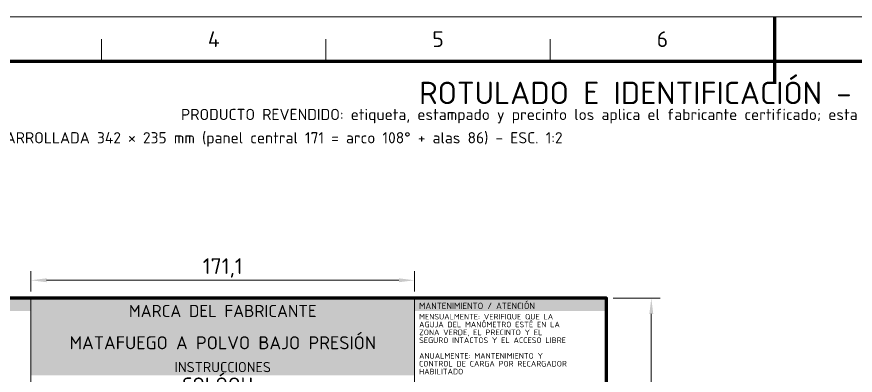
# Model space of a CAD drawing. Header units: millimetres. Extents: x 0 to 2208, y 0 to 420.
# Drawn here: x 1742.1 to 1929, y 340 to 420 of the extents above; entities that cross this region are included whole.
import ezdxf
from ezdxf.enums import TextEntityAlignment as Align

# ---------------------------------------------------------------- set-up
doc = ezdxf.new("R2010")
doc.units = ezdxf.units.MM
for name, color, linetype, lineweight in [('01-VISIBLE', 7, 'CONTINUOUS', 70), ('04-COTA', 3, 'CONTINUOUS', 18), ('06-TEXTO', 7, 'CONTINUOUS', 25), ('07-RECUADRO', 7, 'CONTINUOUS', 70), ('08-FINA', 5, 'CONTINUOUS', 18), ('13-GRAFICA', 30, 'CONTINUOUS', 18)]:
    doc.layers.add(name, color=color, linetype=linetype, lineweight=lineweight)
doc.styles.add('ISO3098', font='isocpeur.ttf')
doc.dimstyles.new('FLAMA-IRAM', dxfattribs={"dimtxt": 3.5, "dimasz": 3.5, "dimexe": 2, "dimexo": 1.5, "dimgap": 1, "dimtad": 1, "dimdec": 1, "dimtxsty": 'ISO3098', "dimblk": 'IRAM_FLECHA', "dimblk1": 'IRAM_FLECHA', "dimblk2": 'IRAM_FLECHA', "dimcen": 2.5, "dimclrd": 256, "dimclre": 256, "dimclrt": 256, "dimazin": 3, "dimtfac": 1, "dimtmove": 0, "dimatfit": 3, "dimlwd": 18, "dimlwe": 18})

# ---------------------------------------------------------------- blocks, each defined once
blk = doc.blocks.new('IRAM_FLECHA')
blk.add_solid([(0, 0), (-1, 0.125), (-1, -0.125)])

msp = doc.modelspace()

# ---------------------------------------------------------------- hatches: boundary and pattern name
at = {"layer": '13-GRAFICA', "true_color": 0xffd200}
h = msp.add_hatch(color=7, dxfattribs=at)
h.dxf.hatch_style = 1
h.paths.add_polyline_path([(1745.235, 354.361), (1745.235, 357.198), (1702.47, 357.198), (1702.47, 354.361)])
h = msp.add_hatch(color=7, dxfattribs=at)
h.dxf.hatch_style = 1
h.paths.add_polyline_path([(1830.765, 343.644), (1830.765, 357.198), (1745.235, 357.198), (1745.235, 343.644)])
h = msp.add_hatch(color=7, dxfattribs=at)
h.dxf.hatch_style = 1
h.paths.add_polyline_path([(1873.53, 354.361), (1873.53, 357.198), (1830.765, 357.198), (1830.765, 354.361)])
at = {"layer": '13-GRAFICA', "true_color": 0x191919}
h = msp.add_hatch(color=7, dxfattribs=at)
h.dxf.hatch_style = 1
h.paths.add_polyline_path([(1830.765, 340.004), (1830.765, 343.644), (1745.235, 343.644), (1745.235, 340.004)])

# ---------------------------------------------------------------- linework, layer by layer
at = {"layer": '01-VISIBLE'}
msp.add_lwpolyline([(1702.47, 239.802), (1873.53, 239.802), (1873.53, 357.198), (1702.47, 357.198)], close=True, dxfattribs=at)
at = {"layer": '07-RECUADRO'}
msp.add_line((1911, 420), (1911, 405), dxfattribs=at)
msp.add_lwpolyline([(1639, 10), (2198, 10), (2198, 410), (1639, 410)], close=True, dxfattribs=at)
at = {"layer": '08-FINA'}
for p, q in [((1761, 410), (1761, 415)), ((1811, 410), (1811, 415)), ((1861, 410), (1861, 415)), ((1745.235, 242.802), (1745.235, 357.198)), ((1830.765, 242.802), (1830.765, 357.198))]:
    msp.add_line(p, q, dxfattribs=at)
msp.add_lwpolyline([(1614, 0), (2208, 0), (2208, 420), (1614, 420)], close=True, dxfattribs=at)

# ---------------------------------------------------------------- texts
at = {"layer": '06-TEXTO', "style": 'ISO3098'}
for s, height, p in [('4', 3.5, (1786, 415)), ('5', 3.5, (1836, 415)), ('6', 3.5, (1886, 415)), ('ROTULADO E IDENTIFICACIÓN - EXTINTOR CLASE D 9 L', 5, (1918.5, 403)), ('PRODUCTO REVENDIDO: etiqueta, estampado y precinto los aplica el fabricante certificado; esta hoja es la especificación de RECEPCIÓN de FLAMA (lo que el equipo debe traer).', 2.5, (1918.5, 398.2)), ('R1 ETIQUETA DESARROLLADA 342 × 235 mm (panel central 171 = arco 108° + alas 86) - ESC. 1:2', 2.5, (1788, 393))]:
    msp.add_text(s, height=height, dxfattribs=at).set_placement(p, align=Align.MIDDLE_CENTER)
at = {"layer": '13-GRAFICA', "true_color": 0x191919, "style": 'ISO3098'}
for s, height, p in [('MARCA DEL FABRICANTE', 2.7, (1788, 355.698)), ('MATAFUEGO A POLVO BAJO PRESIÓN', 2.89578, (1788, 348.698))]:
    msp.add_text(s, height=height, dxfattribs=at).set_placement(p, align=Align.TOP_CENTER)
for s, height, p in [('MANTENIMIENTO / ATENCIÓN', 1.4375, (1831.765, 356.198)), ('MENSUALMENTE: VERIFIQUE QUE LA', 1.25, (1831.765, 353.698)), ('AGUJA DEL MANÓMETRO ESTÉ EN LA', 1.25, (1831.765, 351.948)), ('ZONA VERDE, EL PRECINTO Y EL', 1.25, (1831.765, 350.198)), ('SEGURO INTACTOS Y EL ACCESO LIBRE', 1.25, (1831.765, 348.448)), ('ANUALMENTE: MANTENIMIENTO Y', 1.25, (1831.765, 344.948)), ('CONTROL DE CARGA POR RECARGADOR', 1.25, (1831.765, 343.198)), ('COLÓQU', 3.25, (1778.875, 339.504)), ('HABILITADO', 1.25, (1831.765, 341.448))]:
    msp.add_text(s, height=height, dxfattribs=at).set_placement(p, align=Align.TOP_LEFT)
at = {"layer": '13-GRAFICA', "true_color": 0xffd200, "style": 'ISO3098'}
msp.add_text('INSTRUCCIONES', height=2.275, dxfattribs=at).set_placement((1788, 341.824), align=Align.MIDDLE_CENTER)

# ---------------------------------------------------------------- dimensions: what is measured, and where the dimension line sits
at = {"layer": '04-COTA'}
msp.add_linear_dim(base=(1745.235, 361.198), p1=(1745.235, 357.198), p2=(1830.765, 357.198), dimstyle='FLAMA-IRAM', override={"dimlfac": 2}, dxfattribs=at).render()
msp.add_linear_dim(base=(1883.53, 239.802), p1=(1873.53, 239.802), p2=(1873.53, 357.198), angle=90, dimstyle='FLAMA-IRAM', override={"dimlfac": 2}, dxfattribs=at).render()

doc.saveas('drawing.dxf')
